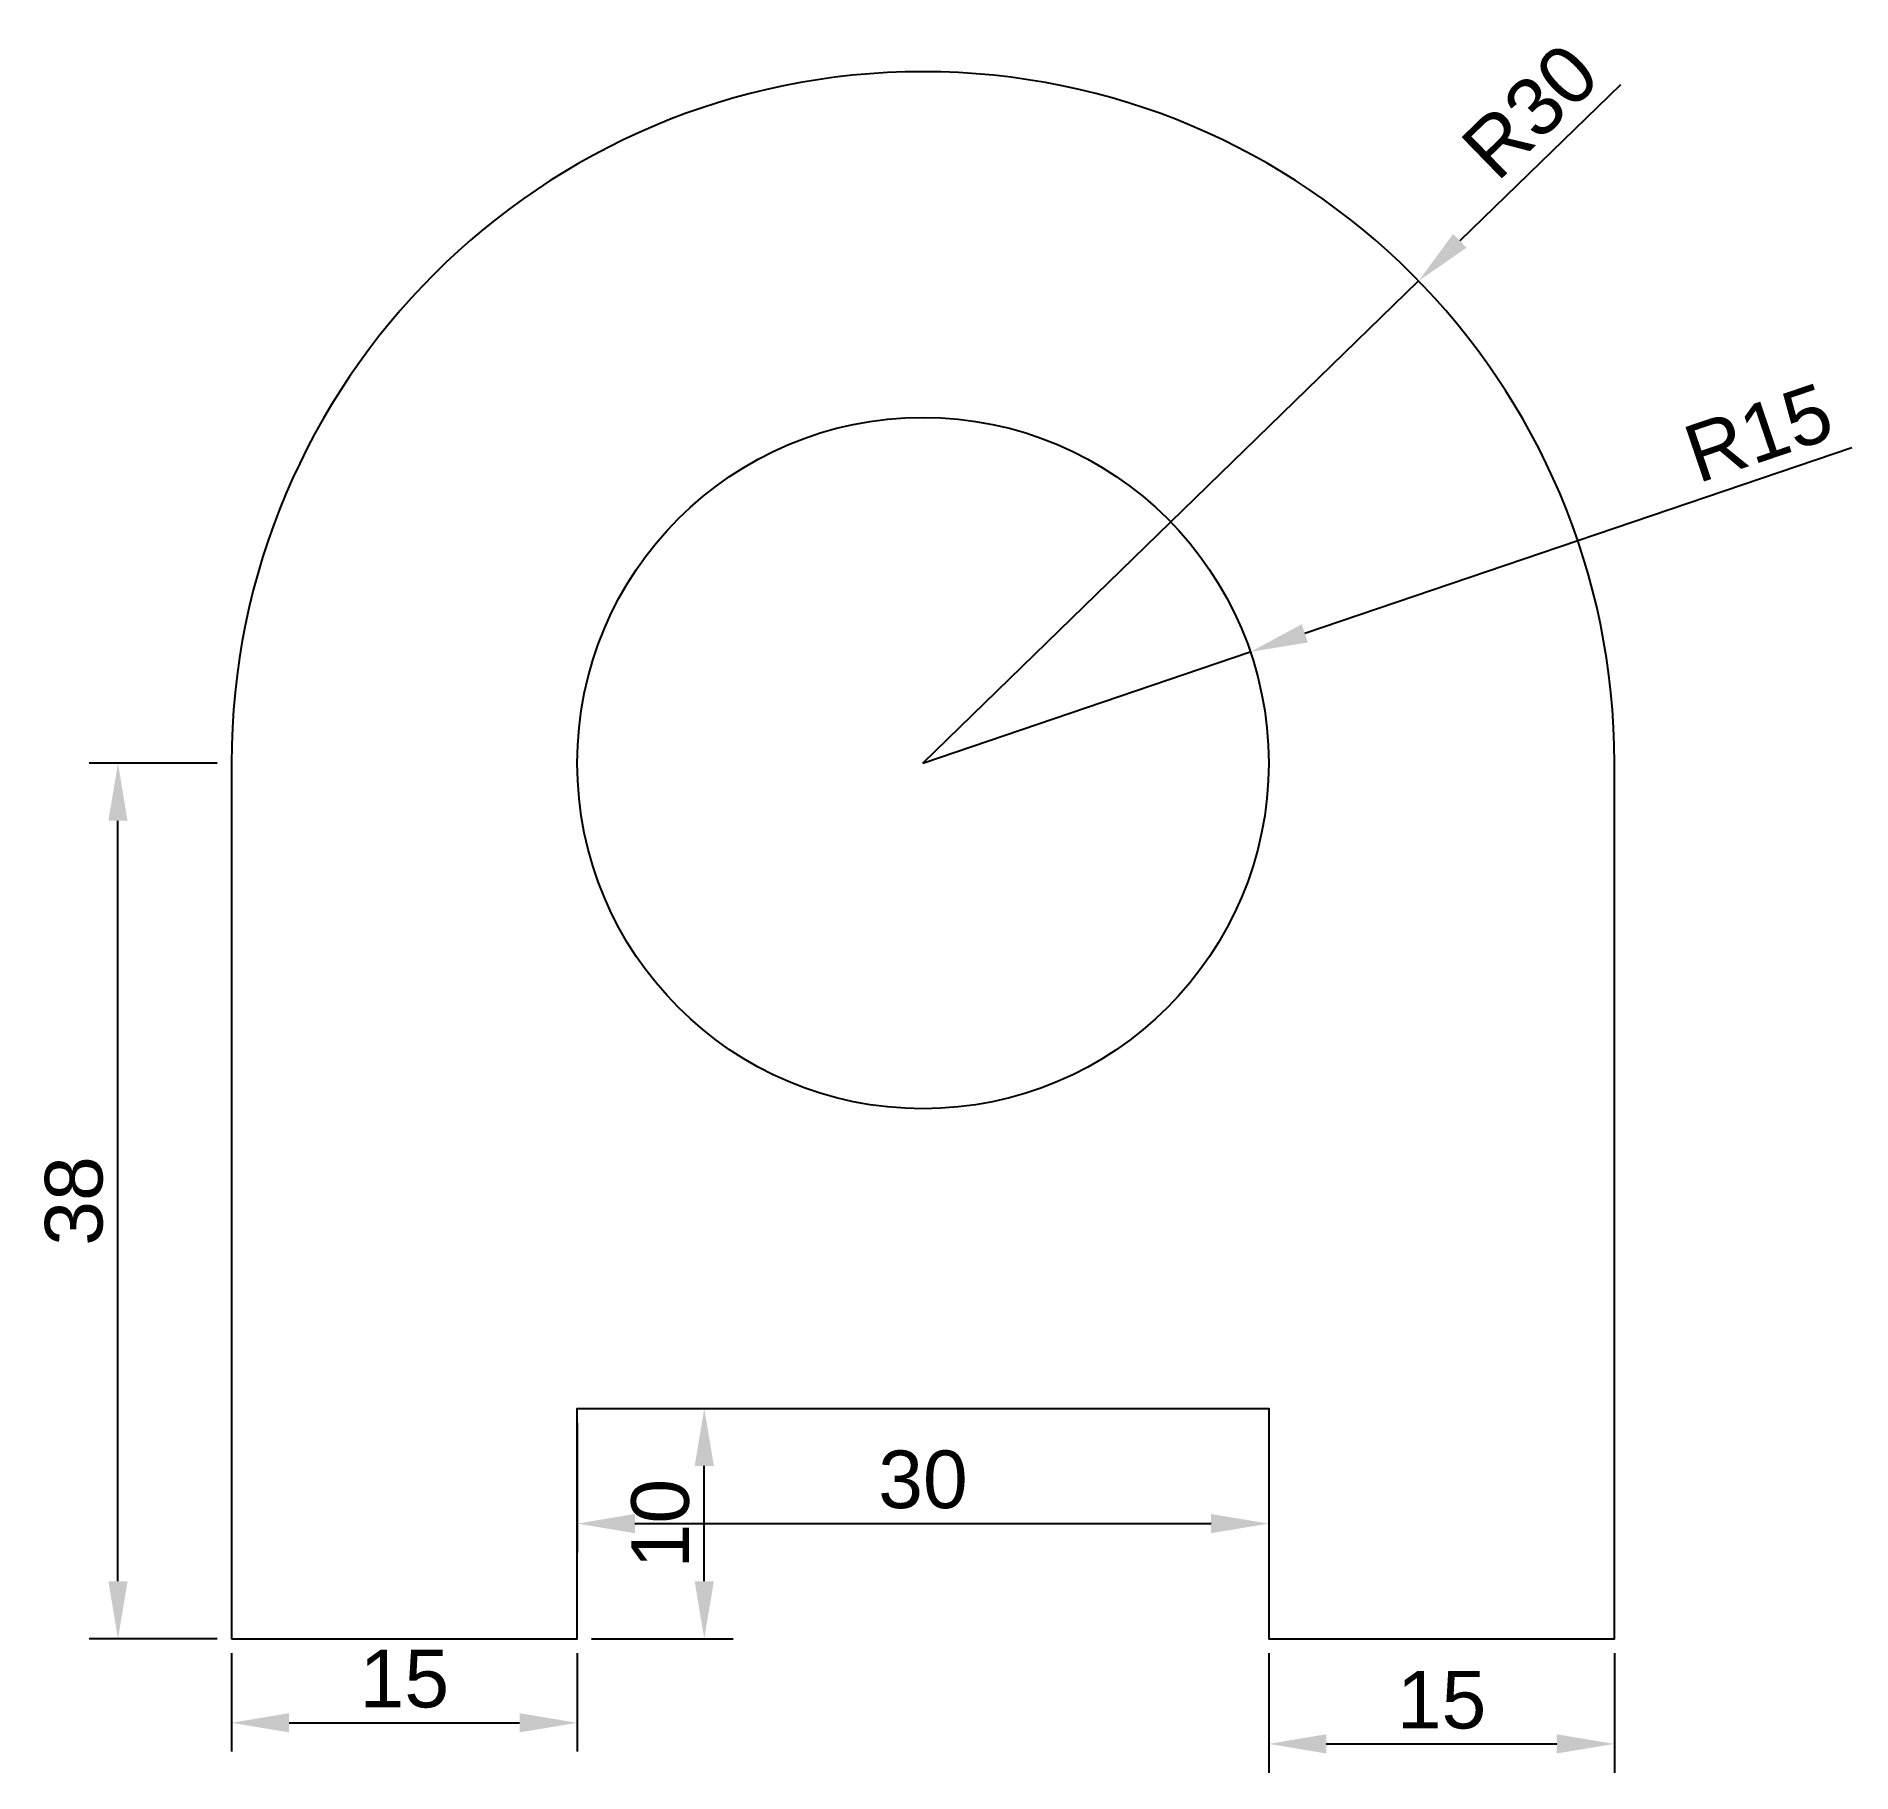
# Model space of a CAD drawing. Header units: millimetres. Extents: x 982.8 to 1061.5, y 2211 to 2286.3.
import ezdxf

# ---------------------------------------------------------------- set-up
doc = ezdxf.new("R2010")
doc.units = ezdxf.units.MM
doc.styles.get("Standard").update_dxf_attribs({"font": 'arial.ttf'})
doc.dimstyles.new('ISO-25', dxfattribs={"dimtxt": 2.5, "dimasz": 2.5, "dimexe": 1.25, "dimexo": 0.625, "dimtad": 1, "dimtxsty": 'Standard', "dimcen": 2.5, "dimadec": 0, "dimazin": 0, "dimtfac": 1, "dimtmove": 0, "dimatfit": 3, "dimfxl": 1, "dimarcsym": 0})

# ---------------------------------------------------------------- blocks, each defined once
blk = doc.blocks.new('*D2')
at = {"color": 0, "lineweight": -2, "transparency": 16777216}
for p, q in [((990.616, 2254.784), (985.064, 2254.784)), ((986.314, 2219.284), (986.314, 2252.284)), ((990.616, 2216.784), (985.064, 2216.784))]:
    blk.add_line(p, q, dxfattribs=at)
at = {"color": 0, "transparency": 16777216}
for points in [[(985.898, 2252.284), (986.731, 2252.284), (986.314, 2254.784)], [(985.898, 2219.284), (986.731, 2219.284), (986.314, 2216.784)]]:
    blk.add_solid(points, dxfattribs=at)
at = {"layer": 'Defpoints', "color": 0, "transparency": 16777216}
for p in [(986.314, 2254.784), (991.241, 2254.784), (991.241, 2216.784)]:
    blk.add_point(p, dxfattribs=at)
at = {"color": 0, "transparency": 16777216, "insert": (984.412, 2235.784), "char_height": 2.5, "attachment_point": 5, "rotation": 90}
blk.add_mtext('38', dxfattribs=at)
blk = doc.blocks.new('*D3')
at = {"color": 0, "lineweight": -2, "transparency": 16777216}
for p, q in [((1006.241, 2226.159), (1006.241, 2220.534)), ((1036.241, 2226.159), (1036.241, 2220.534)), ((1008.741, 2221.784), (1033.741, 2221.784))]:
    blk.add_line(p, q, dxfattribs=at)
at = {"color": 0, "transparency": 16777216}
for points in [[(1008.741, 2222.201), (1008.741, 2221.368), (1006.241, 2221.784)], [(1033.741, 2222.201), (1033.741, 2221.368), (1036.241, 2221.784)]]:
    blk.add_solid(points, dxfattribs=at)
at = {"layer": 'Defpoints', "color": 0, "transparency": 16777216}
for p in [(1006.241, 2226.784, 20), (1036.241, 2226.784, 20), (1036.241, 2221.784)]:
    blk.add_point(p, dxfattribs=at)
at = {"color": 0, "transparency": 16777216, "insert": (1021.241, 2223.687), "char_height": 2.5, "attachment_point": 5}
blk.add_mtext('30', dxfattribs=at)
blk = doc.blocks.new('*D4')
at = {"color": 0, "lineweight": -2, "transparency": 16777216}
for p, q in [((991.241, 2216.159), (991.241, 2211.89)), ((1006.241, 2216.159), (1006.241, 2211.89)), ((993.741, 2213.14), (1003.741, 2213.14))]:
    blk.add_line(p, q, dxfattribs=at)
at = {"color": 0, "transparency": 16777216}
for points in [[(993.741, 2213.557), (993.741, 2212.723), (991.241, 2213.14)], [(1003.741, 2213.557), (1003.741, 2212.723), (1006.241, 2213.14)]]:
    blk.add_solid(points, dxfattribs=at)
at = {"layer": 'Defpoints', "color": 0, "transparency": 16777216}
for p in [(991.241, 2216.784), (1006.241, 2216.784), (1006.241, 2213.14)]:
    blk.add_point(p, dxfattribs=at)
at = {"color": 0, "transparency": 16777216, "insert": (998.741, 2215.041), "char_height": 2.5, "attachment_point": 5}
blk.add_mtext('15', dxfattribs=at)
blk = doc.blocks.new('*D5')
at = {"color": 0, "lineweight": -2, "transparency": 16777216}
for p, q in [((1036.241, 2216.159), (1036.241, 2210.975)), ((1051.241, 2216.159), (1051.241, 2210.975)), ((1038.741, 2212.225), (1048.741, 2212.225))]:
    blk.add_line(p, q, dxfattribs=at)
at = {"color": 0, "transparency": 16777216}
for points in [[(1038.741, 2212.642), (1038.741, 2211.809), (1036.241, 2212.225)], [(1048.741, 2212.642), (1048.741, 2211.809), (1051.241, 2212.225)]]:
    blk.add_solid(points, dxfattribs=at)
at = {"layer": 'Defpoints', "color": 0, "transparency": 16777216}
for p in [(1036.241, 2216.784), (1051.241, 2216.784), (1051.241, 2212.225)]:
    blk.add_point(p, dxfattribs=at)
at = {"color": 0, "transparency": 16777216, "insert": (1043.741, 2214.127), "char_height": 2.5, "attachment_point": 5}
blk.add_mtext('15', dxfattribs=at)
blk = doc.blocks.new('*D7')
at = {"color": 0, "lineweight": -2, "transparency": 16777216}
for p, q in [((1051.5, 2284.221), (1044.536, 2277.447)), ((1021.241, 2254.784), (1042.744, 2275.703))]:
    blk.add_line(p, q, dxfattribs=at)
at = {"color": 0, "transparency": 16777216}
blk.add_solid([(1044.246, 2277.745), (1044.827, 2277.148), (1042.744, 2275.703)], dxfattribs=at)
at = {"layer": 'Defpoints', "color": 0, "transparency": 16777216}
for p in [(1042.744, 2275.703, 20), (1021.241, 2254.784, 20)]:
    blk.add_point(p, dxfattribs=at)
at = {"color": 0, "transparency": 16777216, "insert": (1047.588, 2283.069), "char_height": 2.5, "attachment_point": 5, "rotation": 44.21119}
blk.add_mtext('R30', dxfattribs=at)
blk = doc.blocks.new('*D8')
at = {"color": 0, "lineweight": -2, "transparency": 16777216}
for p, q in [((1061.536, 2268.47), (1037.811, 2260.412)), ((1021.241, 2254.784), (1035.444, 2259.608))]:
    blk.add_line(p, q, dxfattribs=at)
at = {"color": 0, "transparency": 16777216}
blk.add_solid([(1037.677, 2260.807), (1037.945, 2260.018), (1035.444, 2259.608)], dxfattribs=at)
at = {"layer": 'Defpoints', "color": 0, "transparency": 16777216}
for p in [(1035.444, 2259.608, 20), (1021.241, 2254.784, 20)]:
    blk.add_point(p, dxfattribs=at)
at = {"color": 0, "transparency": 16777216, "insert": (1057.496, 2269.106), "char_height": 2.5, "attachment_point": 5, "rotation": 18.75993}
blk.add_mtext('R15', dxfattribs=at)
blk = doc.blocks.new('*D9')
at = {"color": 0, "lineweight": -2, "transparency": 16777216}
for p, q in [((1006.866, 2226.784), (1013.002, 2226.784)), ((1011.752, 2219.284), (1011.752, 2224.284)), ((1006.866, 2216.784), (1013.002, 2216.784))]:
    blk.add_line(p, q, dxfattribs=at)
at = {"color": 0, "transparency": 16777216}
for points in [[(1011.335, 2224.284), (1012.169, 2224.284), (1011.752, 2226.784)], [(1011.335, 2219.284), (1012.169, 2219.284), (1011.752, 2216.784)]]:
    blk.add_solid(points, dxfattribs=at)
at = {"layer": 'Defpoints', "color": 0, "transparency": 16777216}
for p in [(1006.241, 2226.784, 20), (1011.752, 2226.784), (1006.241, 2216.784, 20)]:
    blk.add_point(p, dxfattribs=at)
at = {"color": 0, "transparency": 16777216, "insert": (1009.851, 2221.784), "char_height": 2.5, "attachment_point": 5, "rotation": 90}
blk.add_mtext('10', dxfattribs=at)

msp = doc.modelspace()

# ---------------------------------------------------------------- linework, layer by layer
msp.add_lwpolyline([(991.241, 2216.784), (1006.241, 2216.784), (1006.241, 2226.784), (1036.241, 2226.784), (1036.241, 2216.784), (1051.241, 2216.784), (1051.241, 2254.784, 1), (991.241, 2254.784), (991.241, 2216.784)], format="xyb")
msp.add_circle((1021.241, 2254.784), 15)

# ---------------------------------------------------------------- dimensions: what is measured, and where the dimension line sits
for mpoint, picture, middle in [((1042.744, 2275.703, 20), '*D7', (1048.914, 2281.706)), ((1035.444, 2259.608, 20), '*D8', (1058.107, 2267.306))]:
    dim = msp.add_radius_dim(center=(1021.241, 2254.784, 20), mpoint=mpoint, dimstyle='ISO-25')
    dim.commit()
    dim.dimension.update_dxf_attribs({"geometry": picture, "text_midpoint": middle, "dimtype": 164})
for base, p1, p2, picture, middle in [((986.314, 2254.784), (991.241, 2216.784), (991.241, 2254.784), '*D2', (984.412, 2235.784)), ((1011.752, 2226.784), (1006.241, 2216.784, 20), (1006.241, 2226.784, 20), '*D9', (1009.851, 2221.784))]:
    dim = msp.add_linear_dim(base=base, p1=p1, p2=p2, angle=90, dimstyle='ISO-25')
    dim.commit()
    dim.dimension.update_dxf_attribs({"geometry": picture, "text_midpoint": middle})
for base, p1, p2, picture, middle in [((1036.241, 2221.784), (1006.241, 2226.784, 20), (1036.241, 2226.784, 20), '*D3', (1021.241, 2223.687)), ((1051.241, 2212.225), (1036.241, 2216.784), (1051.241, 2216.784), '*D5', (1043.741, 2214.127))]:
    dim = msp.add_linear_dim(base=base, p1=p1, p2=p2, dimstyle='ISO-25')
    dim.commit()
    dim.dimension.update_dxf_attribs({"geometry": picture, "text_midpoint": middle})
dim = msp.add_linear_dim(base=(1006.241, 2213.14), p1=(991.241, 2216.784), p2=(1006.241, 2216.784), dimstyle='ISO-25')
dim.commit()
dim.dimension.update_dxf_attribs({"geometry": '*D4', "text_midpoint": (998.741, 2213.14), "dimtype": 160})

doc.saveas('drawing.dxf')
